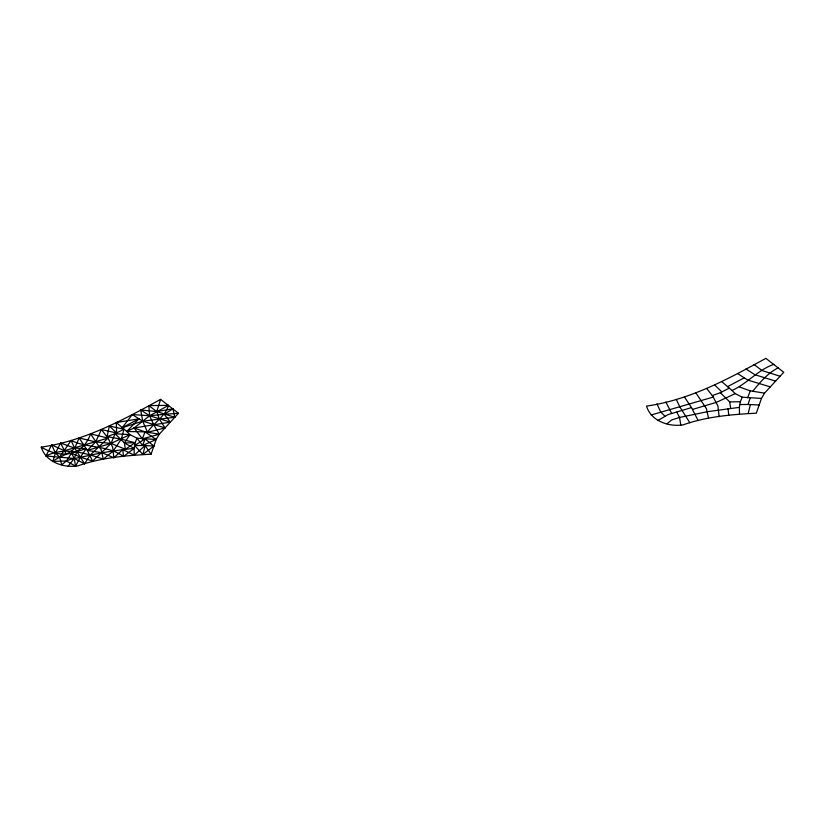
<?xml version="1.0" encoding="UTF-8"?>
<svg xmlns="http://www.w3.org/2000/svg" width="825" height="825" viewBox="0 0 825 825"><rect width="100%" height="100%" fill="white"/><g stroke="black" fill="none" stroke-linecap="round" stroke-linejoin="round"><path stroke-width="1.24" d="M45.932 455.988C64.587 446.696 84.758 452.873 103.269 459.143L113.18 451.069L121.306 439.147L123.915 429.227L115.067 433.723L111.066 443.407L92.596 461.072L87.357 450.419L95.597 441.911L101.434 429.577L107.982 438.096L90.038 455.266L84.593 463.805L74.26 458.473L45.932 455.988L51.676 444.85L55.44 453.028L59.637 457.163L61.731 464.774L66.413 460.989L70.094 459.494L102.042 452.729L122.781 449.615L134.227 455.173L134.114 448.387L135.063 442.736L137.012 438.219L156.183 439.467L159.287 434.177L178.478 413.284L160.586 399.372C122.966 420.038 84.377 440.983 41.25 447.119C45.726 462.113 63.597 468.146 77.89 465.877C101.258 457.586 126.4 455.503 151.047 454.214L156.183 439.467L145.004 431.877L134.083 427.969L126.741 431.475L116.346 422.524L138.951 418.842L142.694 421.162L165.041 427.907L159.318 419.007L156.76 411.582L148.82 405.58L149.614 415.759L153.697 424.7L159.287 434.177L142.364 438.879L134.083 427.969L149.614 415.759L168.537 405.374C165.083 416.852 153.728 422.524 147.52 432.29L142.694 421.162L140.704 409.984L156.76 411.582L174.807 417.275L172.93 408.808L156.76 411.582L160.586 399.372M739.489 414.15L739.386 407.364L740.334 401.713L742.283 397.196L761.454 398.444L764.558 393.143L783.75 372.261L765.858 358.349C728.217 378.995 689.659 399.981 646.522 406.096C650.997 421.09 668.869 427.123 683.162 424.854C706.52 416.563 731.672 414.48 756.308 413.191L761.454 398.444M52.831 461.381L66.413 460.989L75.56 466.166L80.386 457.153L86.233 448.614L74.683 448.15L60.607 443.025L55.44 453.028L52.831 461.381C59.74 456.06 68.558 454.606 74.683 448.15L79.169 438.003L87.357 450.419L102.042 452.729L113.86 457.772L122.781 449.615L125.369 449.295L135.063 442.736L121.306 439.147L107.033 436.631L109.364 425.989L123.915 429.227M142.931 454.42L145.128 445.593L153.873 446.026L142.931 454.42L134.588 445.562L145.004 438.91L153.873 446.026M748.192 413.387L750.399 404.57L759.144 404.993M134.588 445.562L142.684 445.5L145.004 438.91M739.86 404.539L747.955 404.477L750.276 397.887M142.364 438.879L145.004 431.877L159.287 434.177M747.636 397.856L750.265 390.854L764.558 393.143M113.86 457.772L112.664 447.129L107.982 438.096L90.585 433.878C82.253 457.122 60.4 458.566 41.25 447.119M107.033 436.631L115.067 433.723L124.431 442.932L134.114 448.387L123.523 456.503C107.951 445.149 87.832 448.387 71.053 440.488L59.637 457.163M66.413 460.989L71.548 453.183L80.386 457.153L92.596 461.072M134.114 448.387L125.369 449.295L124.431 442.932L129.958 434.651L126.741 431.475L138.951 418.842L132.289 414.562L122.213 427.721L142.694 421.162L174.807 417.275M68.104 466.238L74.26 458.473L76.88 451.605L86.233 448.614M752.782 391.256C759.99 382.212 767.786 373.199 778.202 367.785M134.227 455.173L145.128 445.593L151.047 454.214M667.002 423.751L671.684 419.956L679.532 417.45L707.314 411.706L739.386 407.364M721.607 381.501L732.002 390.452C747.172 383.738 757.814 369.92 773.809 364.341M172.93 408.808L164.216 414.294L149.614 415.759L132.289 414.562M658.092 420.358L668.075 414.604L691.494 407.591L697.868 420.049M122.213 427.721L138.951 418.842M727.475 386.698L744.222 377.819L747.966 380.139L770.313 386.884M145.128 445.593L142.684 445.5L137.012 438.219L129.958 434.651L111.066 443.407L87.357 450.419M742.283 397.196L735.23 393.628L716.337 402.383L692.618 409.396M706.705 388.554L712.295 395.598L720.338 392.7L729.176 388.204M142.684 445.5L156.183 439.467M651.203 414.965L713.254 397.073L717.936 406.106L719.132 416.749M107.982 438.096L64.319 450.77L51.676 444.85M147.52 432.29L165.041 427.907M134.083 427.969L170.352 422.132L164.216 414.294L178.478 413.284M124.431 442.932L135.063 442.736M720.338 392.7L729.692 401.909L740.334 401.713M148.82 405.58L168.537 405.374M126.741 431.475L145.004 431.877M747.955 404.477L750.399 404.57M115.067 433.723L129.958 434.651M101.434 429.577L116.603 432.95L116.346 422.524M79.169 438.003L95.597 441.911L111.066 443.407L125.369 449.295M780.079 376.252L762.032 370.559L754.081 364.557M775.613 381.109L754.885 374.736L745.975 368.961M170.352 422.132L149.614 415.759L140.704 409.984M739.355 386.946L750.265 390.854M737.56 373.539L744.222 377.819M714.636 384.966L721.875 391.927M109.364 425.989L116.603 432.95M732.002 390.452L735.23 393.628M664.898 416.14L660.701 412.005L656.947 403.827M695.857 392.855L706.406 408.612L708.531 418.12M90.585 433.878L101.145 449.635L103.269 459.143M691.494 407.591L684.441 396.98M712.295 395.598L713.254 397.073M689.865 422.782L679.944 407.127L676.314 399.465M84.593 463.805L74.683 448.15L71.053 440.488M671.632 413.438L665.878 402.002M66.371 454.462L60.607 443.025M676.809 412.16L679.532 417.45L680.821 425.143M71.548 453.183L74.26 458.473L75.56 466.166M729.692 401.909L730.63 408.272M728.052 408.592L728.784 415.48M122.781 449.615L123.523 456.503"/></g></svg>
